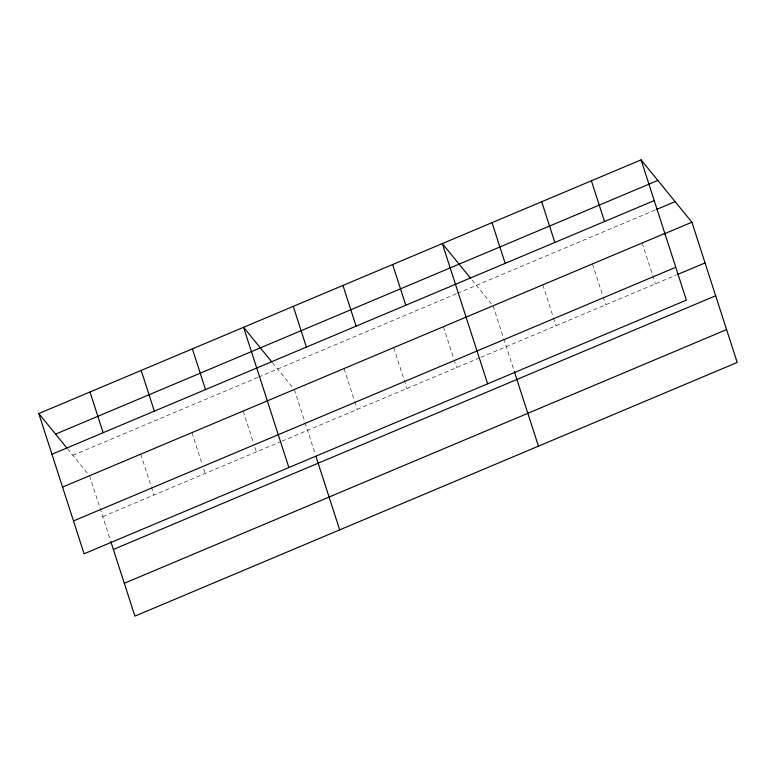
<?xml version="1.0" encoding="UTF-8"?>
<svg xmlns="http://www.w3.org/2000/svg" width="776" height="776" viewBox="0 0 776 776"><rect width="100%" height="100%" fill="white"/><g stroke="black" fill="none" stroke-linecap="round" stroke-linejoin="round"><path stroke-width="0.58" stroke-dasharray="3.88 2.91" d="M72.847 455.318L257.593 377.505M258.709 377.029L456.501 293.716M457.607 293.26L655.254 210.005M102.772 516.603L280.834 441.602M281.95 441.137L479.801 357.804M480.907 357.338L676.342 275.014M471.876 279.816L492.382 304.987M272.366 362.615L292.872 387.767M67.59 448.868L88.095 474.02M642.218 243.131L655.371 283.851M592.524 264.063L602.758 295.734M603.117 296.868L605.678 304.784M542.841 284.986L553.065 316.656M553.433 317.791L555.985 325.707M493.148 305.919L503.382 337.589M503.74 338.724L513.984 370.424M443.465 326.851L453.688 358.522M454.057 359.647L456.608 367.572M393.772 347.774L406.925 388.495M344.078 368.707L354.312 400.377M354.68 401.512L357.232 409.427M294.395 389.63L304.629 421.31M304.987 422.435L315.231 454.135M243.198 411.193L253.432 442.863M254.887 447.393L256.352 451.913M192.002 432.756L202.235 464.426M203.7 468.956L205.155 473.476M140.815 454.319L151.039 485.989M151.407 487.124L153.968 495.04M89.618 475.882L110.454 540.387"/><path stroke-width="1.16" d="M641.083 159.875L686.382 300.118L84.099 553.792L38.8 413.55L641.083 159.875L691.901 222.208L737.2 362.45L134.917 616.125L110.813 541.522M55.571 434.123L657.854 180.439M51.953 454.27L654.236 200.586M656.36 209.539L675.13 201.634M62.555 487.115L664.848 233.43M664.295 233.828L691.901 222.208M73.487 520.958L675.77 267.274M677.448 274.549L705.054 262.928M113.374 549.447L715.666 295.763M124.305 583.29L726.588 329.606M470.372 277.973L442.33 243.586L487.629 383.829M271.619 361.694L243.577 327.297L288.876 467.54M38.8 413.55L66.843 447.946M591.399 180.798L604.553 221.519M541.706 201.731L554.859 242.451M492.023 222.654L505.176 263.374M514.352 371.558L538.447 446.161M392.646 264.519L405.79 305.23M342.953 285.442L356.106 326.162M293.27 306.375L306.413 347.095M315.958 456.404L339.694 529.882M192.38 348.86L205.533 389.581M141.193 370.424L154.337 411.144M89.997 391.987L103.15 432.707"/></g></svg>
